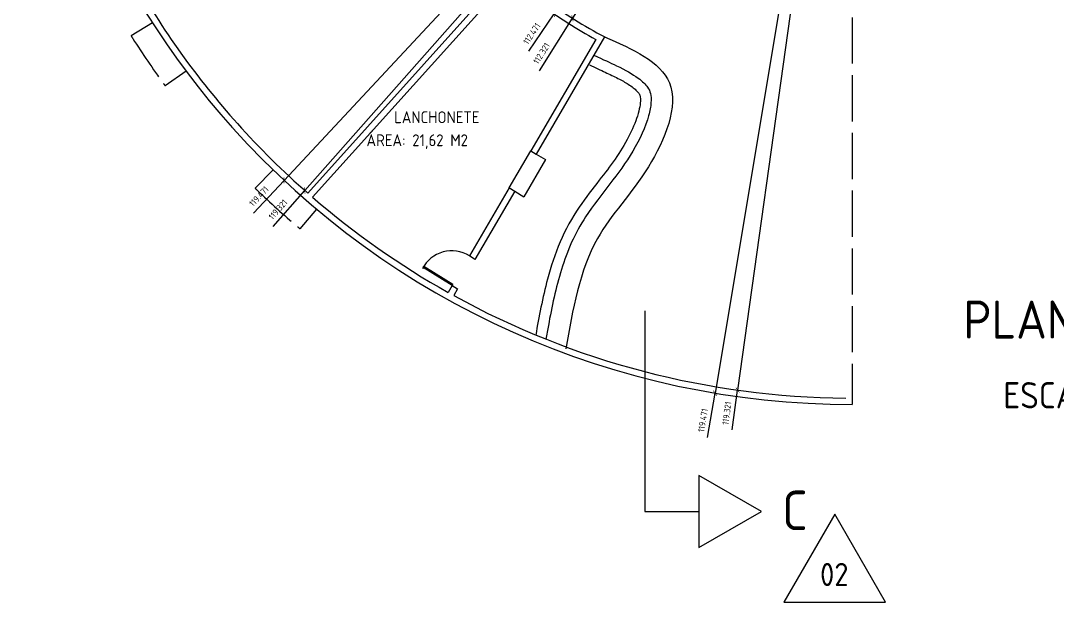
# Model space of a CAD drawing. Extents: x 115 to 1469, y 94 to 338.
# Drawn here: x 119.8 to 144.04, y 285.01 to 298.61 of the extents above; entities that cross this region are included whole.
import ezdxf

# ---------------------------------------------------------------- set-up
doc = ezdxf.new("R2010")
doc.units = 0
doc.linetypes.add('ACAD_ISO02W100', pattern=[15, 12, -3])
doc.layers.get('0').update_dxf_attribs({"linetype": 'CONTINUOUS'})
doc.layers.get('DEFPOINTS').update_dxf_attribs({"linetype": 'CONTINUOUS'})
for name, color, linetype in [('1', 7, 'CONTINUOUS'), ('COTA', 1, 'CONTINUOUS'), ('PAREDE', 6, 'CONTINUOUS'), ('PROJ', 1, 'CONTINUOUS')]:
    doc.layers.add(name, color=color, linetype=linetype)
doc.styles.get("Standard").update_dxf_attribs({"font": 'ISOCP'})
doc.dimstyles.new('COTA100', dxfattribs={"dimscale": 0.1, "dimtxt": 1.5, "dimasz": 1, "dimexe": 1, "dimexo": 1, "dimgap": 1, "dimtad": 1, "dimlfac": -1, "dimzin": 0, "dimdsep": 46, "dimtxsty": 'Standard', "dimblk1": 'ARCHTICK', "dimblk2": 'ARCHTICK', "dimsah": 1, "dimcen": 1, "dimdle": 1, "dimclrt": 3, "dimadec": 0, "dimazin": 0, "dimtfac": 1, "dimtmove": 0, "dimatfit": 3, "dimldrblk": 'ARCHTICK', "dimfxl": 1, "dimtolj": 1, "dimtzin": 0, "dimarcsym": 0})

# ---------------------------------------------------------------- blocks, each defined once
blk = doc.blocks.new('_ARCHTICK')
at = {"color": 0, "linetype": 'ByBlock', "const_width": 0.15}
blk.add_lwpolyline([(-0.5, -0.5), (0.5, 0.5)], dxfattribs=at)
blk = doc.blocks.new('*D80')
at = {"layer": 'COTA', "color": 0, "lineweight": -2}
for p in [(139.248, 309.108), (135.865, 288.863)]:
    blk.add_line(p, (136.039, 289.901), dxfattribs=at)
at = {"layer": 'DEFPOINTS', "color": 0}
for p in [(139.248, 309.108), (136.039, 289.901)]:
    blk.add_point(p, dxfattribs=at)
at = {"layer": 'COTA', "color": 0, "lineweight": -2, "xscale": 0.1, "yscale": 0.1, "zscale": 0.1, "rotation": 80.51476707361012}
blk.add_blockref('_ARCHTICK', (136.039, 289.901), dxfattribs=at)
at = {"layer": 'COTA', "color": 3, "insert": (135.755, 289.264), "char_height": 0.15, "attachment_point": 5, "rotation": 80.5148}
blk.add_mtext('\\A1;119.471', dxfattribs=at)
blk = doc.blocks.new('*D81')
at = {"layer": 'COTA', "color": 0, "lineweight": -2}
for p in [(139.248, 309.108), (125.239, 294.106)]:
    blk.add_line(p, (125.957, 294.875), dxfattribs=at)
at = {"layer": 'DEFPOINTS', "color": 0}
for p in [(139.248, 309.108), (125.957, 294.875)]:
    blk.add_point(p, dxfattribs=at)
at = {"layer": 'COTA', "color": 0, "lineweight": -2, "xscale": 0.1, "yscale": 0.1, "zscale": 0.1, "rotation": 46.96024484271487}
blk.add_blockref('_ARCHTICK', (125.957, 294.875), dxfattribs=at)
at = {"layer": 'COTA', "color": 3, "insert": (125.369, 294.501), "char_height": 0.15, "attachment_point": 5, "rotation": 46.9602}
blk.add_mtext('\\A1;119.471', dxfattribs=at)
blk = doc.blocks.new('*D82')
at = {"layer": 'COTA', "color": 0, "lineweight": -2}
for p in [(139.248, 309.108), (125.699, 293.799)]:
    blk.add_line(p, (126.441, 294.638), dxfattribs=at)
at = {"layer": 'DEFPOINTS', "color": 0}
for p in [(139.248, 309.108), (126.441, 294.638)]:
    blk.add_point(p, dxfattribs=at)
at = {"layer": 'COTA', "color": 0, "lineweight": -2, "xscale": 0.1, "yscale": 0.1, "zscale": 0.1, "rotation": 48.48853679762043}
blk.add_blockref('_ARCHTICK', (126.441, 294.638), dxfattribs=at)
at = {"layer": 'COTA', "color": 3, "insert": (125.813, 294.193), "char_height": 0.15, "attachment_point": 5, "rotation": 48.4885}
blk.add_mtext('\\A1;119.321', dxfattribs=at)
blk = doc.blocks.new('*D83')
at = {"layer": 'COTA', "color": 0, "lineweight": -2}
for p in [(139.248, 309.108), (136.437, 289.04)]:
    blk.add_line(p, (136.568, 289.972), dxfattribs=at)
at = {"layer": 'DEFPOINTS', "color": 0}
for p in [(139.248, 309.108), (136.568, 289.972)]:
    blk.add_point(p, dxfattribs=at)
at = {"layer": 'COTA', "color": 0, "lineweight": -2, "xscale": 0.1, "yscale": 0.1, "zscale": 0.1, "rotation": 82.02766503923452}
blk.add_blockref('_ARCHTICK', (136.568, 289.972), dxfattribs=at)
at = {"layer": 'COTA', "color": 3, "insert": (136.315, 289.431), "char_height": 0.15, "attachment_point": 5, "rotation": 82.0277}
blk.add_mtext('\\A1;119.321', dxfattribs=at)
blk = doc.blocks.new('*D63')
at = {"layer": 'COTA', "color": 0, "lineweight": -2}
for p in [(139.248, 309.108), (131.687, 297.893)]:
    blk.add_line(p, (132.275, 298.766), dxfattribs=at)
at = {"layer": 'DEFPOINTS', "color": 0}
for p in [(139.248, 309.108), (132.275, 298.766)]:
    blk.add_point(p, dxfattribs=at)
at = {"layer": 'COTA', "color": 0, "lineweight": -2, "xscale": 0.1, "yscale": 0.1, "zscale": 0.1, "rotation": 56.01297679167607}
blk.add_blockref('_ARCHTICK', (132.275, 298.766), dxfattribs=at)
at = {"layer": 'COTA', "color": 3, "insert": (131.753, 298.304), "char_height": 0.15, "attachment_point": 5, "rotation": 56.013}
blk.add_mtext('\\A1;112.471', dxfattribs=at)
blk = doc.blocks.new('*D64')
at = {"layer": 'COTA', "color": 0, "lineweight": -2}
for p in [(139.248, 309.108), (131.933, 297.437)]:
    blk.add_line(p, (132.703, 298.666), dxfattribs=at)
at = {"layer": 'DEFPOINTS', "color": 0}
for p in [(139.248, 309.108), (132.703, 298.666)]:
    blk.add_point(p, dxfattribs=at)
at = {"layer": 'COTA', "color": 0, "lineweight": -2, "xscale": 0.1, "yscale": 0.1, "zscale": 0.1, "rotation": 57.92165973320854}
blk.add_blockref('_ARCHTICK', (132.703, 298.666), dxfattribs=at)
at = {"layer": 'COTA', "color": 3, "insert": (131.981, 297.844), "char_height": 0.15, "attachment_point": 5, "rotation": 57.9217}
blk.add_mtext('\\A1;112.321', dxfattribs=at)

msp = doc.modelspace()

# ---------------------------------------------------------------- linework, layer by layer
at = {"color": 0}
for p, q in [((131.224, 294.703), (131.729, 295.567)), ((132.072, 295.362), (131.564, 294.491)), ((131.856, 295.488), (132.072, 295.362)), ((131.352, 294.624), (131.564, 294.491))]:
    msp.add_line(p, q, dxfattribs=at)
at = {"color": 3}
for p, q in [((129.21, 292.839), (129.225, 292.865)), ((129.904, 292.441), (129.226, 292.864)), ((129.904, 292.441), (129.889, 292.415))]:
    msp.add_line(p, q, dxfattribs=at)
at = {"color": 1}
msp.add_arc((129.878, 292.459), 0.769, 57.3842, 152.9889, dxfattribs=at)
at = {"color": 0}
msp.add_spline([(133.457, 298.23), (134.971, 297.158), (134.479, 295.193), (133.289, 293.515), (132.55, 290.936)], degree=3, dxfattribs=at)
msp.add_open_spline([(133.207, 297.801), (133.424, 297.699), (133.586, 297.628), (133.935, 297.46), (134.111, 297.362), (134.345, 297.191), (134.418, 297.117), (134.497, 297.004), (134.514, 296.964), (134.541, 296.85), (134.547, 296.777), (134.534, 296.6), (134.516, 296.497), (134.414, 296.128), (134.276, 295.83), (133.953, 295.284), (133.771, 295.038), (133.391, 294.546), (133.194, 294.299), (132.891, 293.836), (132.778, 293.633), (132.591, 293.22), (132.513, 293.007), (132.311, 292.362), (132.22, 291.92), (132.12, 291.376), (132.101, 291.269), (132.082, 291.163)], degree=3, knots=[0, 0, 0, 0, 0.473942, 0.473942, 1.108538, 1.108538, 1.618423, 1.618423, 2.019903, 2.019903, 2.421384, 2.421384, 2.822865, 2.822865, 3.765929, 3.765929, 4.708994, 4.708994, 5.652058, 5.652058, 6.282688, 6.282688, 6.913317, 6.913317, 8.174576, 8.174576, 8.484502, 8.484502, 8.484502, 8.484502], dxfattribs=at)
at = {"color": 254}
msp.add_open_spline([(133.1, 297.575), (133.244, 297.507), (133.364, 297.453), (133.58, 297.353), (133.677, 297.308), (133.857, 297.214), (133.938, 297.168), (134.095, 297.067), (134.161, 297.015), (134.248, 296.928), (134.267, 296.896), (134.277, 296.876), (134.279, 296.871), (134.288, 296.837), (134.293, 296.807), (134.293, 296.719), (134.289, 296.663), (134.266, 296.532), (134.248, 296.459), (134.175, 296.23), (134.103, 296.062), (133.923, 295.714), (133.815, 295.54), (133.584, 295.207), (133.46, 295.044), (133.178, 294.68), (133.017, 294.476), (132.696, 294.002), (132.537, 293.72), (132.293, 293.15), (132.199, 292.86), (132.002, 292.129), (131.921, 291.687), (131.845, 291.259)], degree=3, knots=[0, 0, 0, 0, 0.309776, 0.309776, 0.634551, 0.634551, 0.959327, 0.959327, 1.379657, 1.379657, 1.799987, 1.799987, 1.986201, 1.986201, 2.298175, 2.298175, 2.61015, 2.61015, 2.922124, 2.922124, 3.513541, 3.513541, 4.154572, 4.154572, 4.795603, 4.795603, 5.553434, 5.553434, 6.373668, 6.373668, 7.193903, 7.193903, 8.433148, 8.433148, 8.433148, 8.433148], dxfattribs=at)
at = {"layer": '1', "color": 21}
msp.add_lwpolyline([(138.84, 287.068), (137.651, 285.01), (140.028, 285.01)], close=True, dxfattribs=at)
at = {"layer": 'PAREDE'}
for p, q in [((131.096, 299.668), (126.51, 294.578)), ((131.21, 299.57), (126.623, 294.479)), ((133.249, 298.172), (131.729, 295.567)), ((133.457, 298.23), (131.856, 295.488)), ((131.729, 295.567), (131.856, 295.488)), ((131.224, 294.703), (130.292, 293.107)), ((131.352, 294.624), (130.42, 293.027)), ((131.217, 294.707), (131.352, 294.624)), ((130.42, 293.027), (130.292, 293.107)), ((129.888, 292.416), (129.795, 292.255)), ((129.889, 292.415), (130.018, 292.34)), ((130.016, 292.336), (129.926, 292.182)), ((134.4, 291.827), (134.4, 287.133)), ((134.4, 287.133), (135.661, 287.133))]:
    msp.add_line(p, q, dxfattribs=at)
at = {"layer": 'PAREDE', "color": 3}
msp.add_line((129.889, 292.415), (129.21, 292.839), dxfattribs=at)
at = {"layer": 'PAREDE'}
msp.add_lwpolyline([(137.123, 287.133), (135.661, 287.977), (135.661, 286.288)], close=True, dxfattribs=at)
for radius, start, end in [(19.473, 182.7599, 221.9038), (19.323, 209.3873, 221.9038), (19.323, 209.3873, 221.9038), (12.473, 234.3741, 241.254), (12.323, 234.3778, 241.9705), (19.473, 221.929, 270), (19.323, 221.9038, 228.7599), (19.323, 229.2047, 240.7123), (19.323, 241.1572, 269.5552)]:
    msp.add_arc((139.248, 309.108), radius, start, end, dxfattribs=at)
at = {"layer": 'PROJ', "linetype": 'ACAD_ISO02W100', "ltscale": 0.09}
for p, q in [((139.248, 302.735), (139.248, 289.635)), ((122.879, 298.56), (122.382, 298.252)), ((123.664, 297.432), (123.18, 297.083)), ((125.699, 295.121), (125.278, 294.694)), ((126.719, 294.201), (126.328, 293.745))]:
    msp.add_line(p, q, dxfattribs=at)
for centre, start, end in [((139.346, 308.982), 212.3136, 212.5134), ((139.346, 308.982), 212.5134, 216.1546), ((139.346, 308.982), 216.1546, 216.3544), ((139.248, 309.108), 225.8958, 226.0956), ((139.248, 309.108), 226.0956, 229.7368), ((139.248, 309.108), 229.7368, 229.9366)]:
    msp.add_arc(centre, 20.073, start, end, dxfattribs=at)

# ---------------------------------------------------------------- texts
at = {"attachment_point": 1}
for s, insert, char_height, width in [('LANCHONETE', (128.533, 296.49), 0.2773, 0.2307), ('ÁREA: 21,62 M2', (127.885, 295.952), 0.27728, 4.6348), ('C', (137.609, 287.621), 0.924, 0.7692), ('02', (138.496, 285.929), 0.5406, 0.4498)]:
    msp.add_mtext(s, dxfattribs=dict(at, insert=insert, char_height=char_height, width=width))
at = {"color": 6, "insert": (141.848, 292.065), "char_height": 0.89019, "width": 25.1392, "attachment_point": 1}
msp.add_mtext('PLANTA BAIXA PAV. INFERIOR', dxfattribs=at)
at = {"color": 3, "insert": (142.781, 290.158), "char_height": 0.6139, "width": 17.33682, "attachment_point": 1}
msp.add_mtext('ESCALA: 1:50', dxfattribs=at)

# ---------------------------------------------------------------- dimensions: what is measured, and where the dimension line sits
at = {"layer": 'COTA'}
for mpoint, picture, middle in [((125.957, 294.875), '*D81', (125.497, 294.382)), ((126.441, 294.638), '*D82', (125.944, 294.077)), ((132.275, 298.766), '*D63', (131.898, 298.206)), ((132.703, 298.666), '*D64', (132.13, 297.751)), ((136.039, 289.901), '*D80', (135.927, 289.235))]:
    dim = msp.add_radius_dim(center=(139.248, 309.108), mpoint=mpoint, dimstyle='COTA100', override={"dimpost": '1<>1'}, dxfattribs=at)
    dim.commit()
    dim.dimension.update_dxf_attribs({"geometry": picture, "text_midpoint": middle, "dimtype": 164})
dim = msp.add_radius_dim(center=(139.248, 309.108), mpoint=(136.568, 289.972), dimstyle='COTA100', override={"dimpost": '1<>1'}, dxfattribs=at)
dim.commit()
dim.dimension.update_dxf_attribs({"geometry": '*D83', "text_midpoint": (136.315, 289.431)})

doc.saveas('drawing.dxf')
